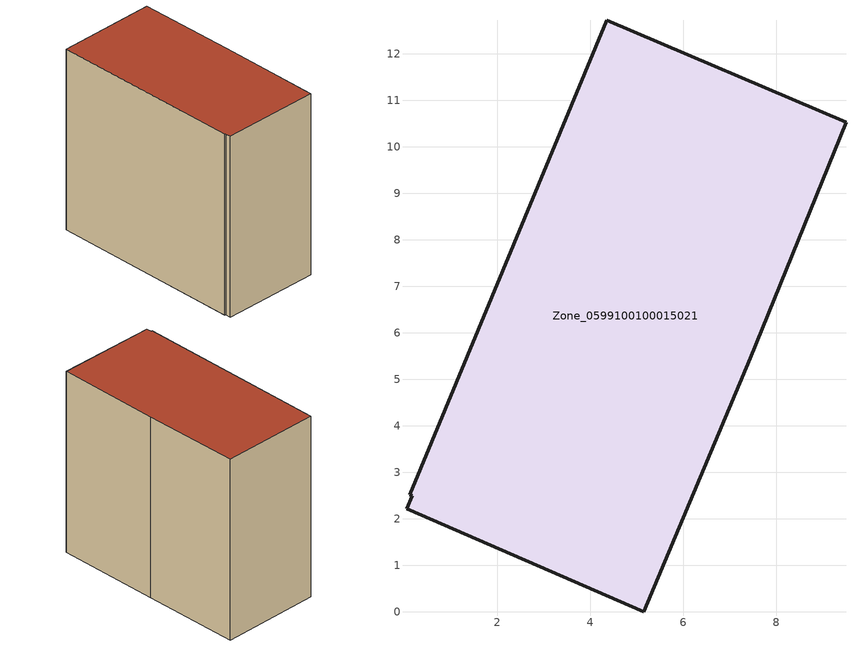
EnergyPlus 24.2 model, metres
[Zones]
Zone_0599100100015021
 floor ground (C_G): 0.17,2.49 0.12,2.52 4.36,12.72 9.5,10.53 7.43,5.45 5.14,0 0.05,2.21 z0
 wall outside (C_F): 9.5,10.53 4.36,12.72 0.12,2.52 0.17,2.49 0.05,2.21 5.14,0 7.43,5.45 9.5,10.53 z0:10.61
 roof outside (C_R): 0.12,2.52 0.17,2.49 0.05,2.21 5.14,0 7.43,5.45 9.5,10.53 4.36,12.72 z10.61
[BUILDING]
Pand.0599100100015021: North Axis=0; Terrain=City; Loads Convergence Tolerance Value=0.04; Temperature Convergence Tolerance Value=0.4; Solar Distribution=FullExterior; Maximum Number of Warmup Days=25; Minimum Number of Warmup Days=1
[Site:Location]
Rotterdam.The.Hague.AP_ZH_NLD Design_Conditions: Latitude=51.96; Longitude=4.45; Time Zone=1; Elevation=-4.5
[SITE:GROUNDTEMPERATURE:BUILDINGSURFACE]
18, 18, 18, 18, 18, 18, 18, 18, 18, 18, 18, 18
[MATERIAL] Thermal Absorptance=0.9; Solar Absorptance=0.7; Visible Absorptance=0.7
Name | Roughness | Thickness | Conductivity | Density | Specific Heat
G.TI.1946 | MediumSmooth | 0.15 | 1 | 540 | 1210
F.TI.1946 | Rough | 0.3 | 0.857143 | 1920 | 840
R.TI.1946 | MediumRough | 0.2 | 0.1 | 1500 | 1000
[CONSTRUCTION]
C_G: G.TI.1946
C_F: F.TI.1946
C_R: R.TI.1946
[ZONE]
Zone_0599100100015021: Type=1; Multiplier=1; Ceiling Height=Autocalculate; Volume=Autocalculate; Floor Area=autocalculate; Part of Total Floor Area=Yes
[ZONEINFILTRATION:DESIGNFLOWRATE]
Infil_Zone_0599100100015021: Zone or ZoneList or Space or SpaceList=Zone_0599100100015021; Schedule=AlwaysOn; Design Flow Rate Calculation Method=Flow/Area; Flow Rate per Floor Area=0.003; Constant Term Coefficient=1; Temperature Term Coefficient=0; Velocity Term Coefficient=0; Velocity Squared Term Coefficient=0
[HVACTEMPLATE:ZONE:IDEALLOADSAIRSYSTEM]
Zone_0599100100015021: Maximum Heating Supply Air Temperature=50; Minimum Cooling Supply Air Temperature=13; Maximum Heating Supply Air Humidity Ratio=0.0156; Minimum Cooling Supply Air Humidity Ratio=0.0077; Heating Limit=NoLimit; Cooling Limit=NoLimit; Dehumidification Control Type=ConstantSensibleHeatRatio; Cooling Sensible Heat Ratio=0.7; Dehumidification Setpoint=60; Humidification Control Type=None; Humidification Setpoint=30; Outdoor Air Method=None; Outdoor Air Flow Rate per Person=0.00944; Outdoor Air Flow Rate per Zone Floor Area=0; Outdoor Air Flow Rate per Zone=0; Demand Controlled Ventilation Type=None; Outdoor Air Economizer Type=NoEconomizer; Heat Recovery Type=None; Sensible Heat Recovery Effectiveness=0.7; Latent Heat Recovery Effectiveness=0.65
[ZONECONTROL:THERMOSTAT]
ThermostatControl_Zone_0599100100015021: Zone or ZoneList=Zone_0599100100015021; Control Type Schedule=DualSetpointControlType; Control 1=Thermostat_Zone_0599100100015021; Temperature Difference Between Cutout And Setpoint=0
[THERMOSTATSETPOINT:DUALSETPOINT]
Thermostat_Zone_0599100100015021: Heating Setpoint Temperature Schedule=HeatingSetpoint_Zone_0599100100015021; Cooling Setpoint Temperature Schedule=CoolingSetpoint_Zone_0599100100015021
[SCHEDULE:COMPACT]
HeatingSetpoint_Zone_0599100100015021: Through: 12/31, For: AllDays, Until: 24:00, 21
CoolingSetpoint_Zone_0599100100015021: Through: 12/31, For: AllDays, Until: 24:00, 24
DualSetpointControlType: Through: 12/31, For: AllDays, Until: 24:00, 4
AlwaysOn: Through: 12/31, For: AllDays, Until: 24:00, 1
